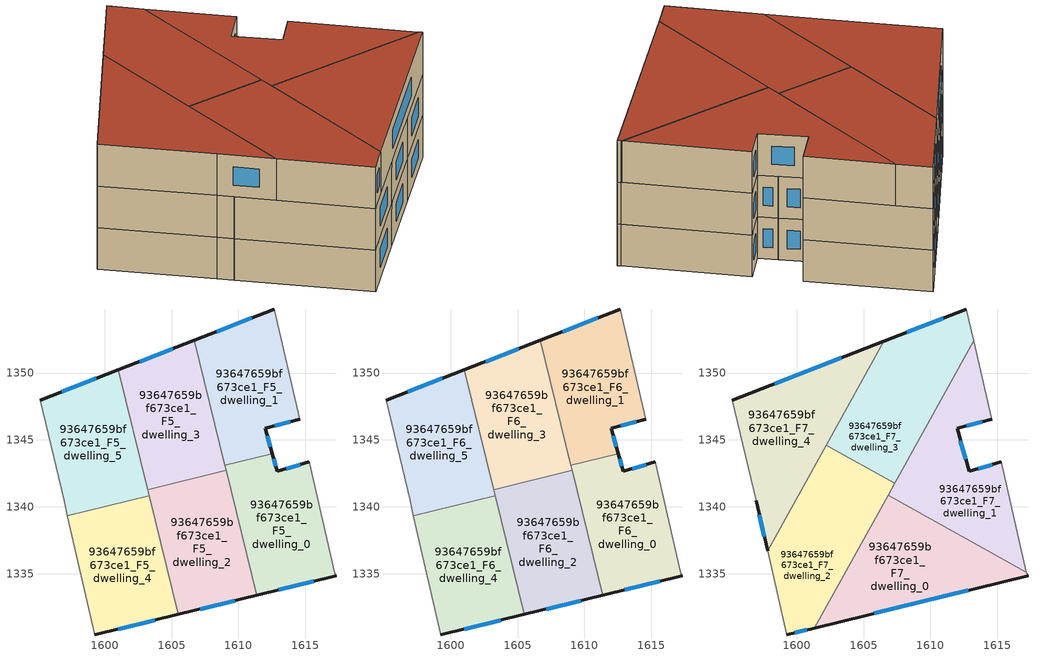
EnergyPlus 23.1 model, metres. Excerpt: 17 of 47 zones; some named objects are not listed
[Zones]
93647659bf673ce1_F5_dwelling_0
 floor to 93647659bf673ce1_F4_dwelling_0 (EU_floor_Construction): 1615.29,1343.35 1617.19,1335.05 1617.28,1334.85 1611.36,1333.4 1608.98,1343.11 1612.51,1343.97 1612.88,1342.65 z15
 wall outside (EU_wall_Construction): 1611.36,1333.4 1617.28,1334.85 / 1615.29,1343.35 1612.88,1342.65 1612.51,1343.97 z15:18
 wall adiabatic (EU_wall_Construction): 1617.28,1334.85 1617.19,1335.05 1615.29,1343.35 z15:18
 wall to 93647659bf673ce1_F5_dwelling_1 (EU_wall_Construction): 1612.51,1343.97 1608.98,1343.11 z15:18
 wall to 93647659bf673ce1_F5_dwelling_2 (EU_wall_Construction): 1609.07,1342.73 1611.36,1333.4 z15:18
 wall to 93647659bf673ce1_F5_dwelling_3 (EU_wall_Construction): 1608.98,1343.11 1609.07,1342.73 z15:18
 window (EU_Window_Construction): 1613.02,1333.81 1615.62,1334.44 / 1612.78,1343.02 1612.62,1343.6 / 1614.61,1343.16 1613.56,1342.85 z15.84:17.16
93647659bf673ce1_F5_dwelling_1
 floor to 93647659bf673ce1_F4_dwelling_1 (EU_floor_Construction): 1612.69,1354.76 1614.59,1346.55 1611.98,1345.86 1612.51,1343.97 1608.98,1343.11 1606.69,1352.44 z15
 wall outside (EU_wall_Construction): 1612.69,1354.76 1606.69,1352.44 / 1612.51,1343.97 1611.98,1345.86 1614.59,1346.55 z15:18
 wall adiabatic (EU_wall_Construction): 1614.59,1346.55 1612.69,1354.76 z15:18
 wall to 93647659bf673ce1_F5_dwelling_3 (EU_wall_Construction): 1606.69,1352.44 1608.98,1343.11 z15:18
 window (EU_Window_Construction): 1611.01,1354.11 1608.37,1353.09 / 1612.71,1346.05 1613.86,1346.36 / 1612.36,1344.5 1612.13,1345.33 z15.84:17.16
93647659bf673ce1_F5_dwelling_2
 floor to 93647659bf673ce1_F4_dwelling_2 (EU_floor_Construction): 1609.07,1342.73 1611.36,1333.4 1605.5,1331.97 1603.21,1341.29 z15
 wall outside (EU_wall_Construction): 1605.5,1331.97 1611.36,1333.4 z15:18
 wall to 93647659bf673ce1_F5_dwelling_3 (EU_wall_Construction): 1609.07,1342.73 1603.21,1341.29 z15:18
 wall to 93647659bf673ce1_F5_dwelling_4 (EU_wall_Construction): 1603.33,1340.83 1605.5,1331.97 z15:18
 wall to 93647659bf673ce1_F5_dwelling_5 (EU_wall_Construction): 1603.22,1341.29 1603.33,1340.83 z15:18
 window (EU_Window_Construction): 1607.14,1332.37 1609.72,1333 z15.84:17.16
93647659bf673ce1_F5_dwelling_3
 floor to 93647659bf673ce1_F4_dwelling_3 (EU_floor_Construction): 1606.69,1352.44 1609.07,1342.73 1603.21,1341.29 1601.02,1350.23 z15
 wall outside (EU_wall_Construction): 1606.69,1352.44 1601.02,1350.23 z15:18
 wall to 93647659bf673ce1_F5_dwelling_5 (EU_wall_Construction): 1601.02,1350.23 1603.21,1341.29 z15:18
 window (EU_Window_Construction): 1605.11,1351.82 1602.61,1350.85 z15.84:17.16
93647659bf673ce1_F5_dwelling_4
 floor to 93647659bf673ce1_F4_dwelling_4 (EU_floor_Construction): 1603.33,1340.83 1605.5,1331.97 1599.27,1330.45 1597.23,1339.34 z15
 wall outside (EU_wall_Construction): 1599.27,1330.45 1605.5,1331.97 z15:18
 wall adiabatic (EU_wall_Construction): 1597.23,1339.34 1599.27,1330.45 z15:18
 wall to 93647659bf673ce1_F5_dwelling_5 (EU_wall_Construction): 1603.33,1340.83 1597.23,1339.34 z15:18
 window (EU_Window_Construction): 1601.02,1330.87 1603.75,1331.54 z15.84:17.16
93647659bf673ce1_F5_dwelling_5
 floor to 93647659bf673ce1_F4_dwelling_5 (EU_floor_Construction): 1601.02,1350.23 1603.33,1340.83 1597.23,1339.34 1596.97,1340.46 1595.17,1347.96 z15
 wall outside (EU_wall_Construction): 1601.02,1350.23 1595.17,1347.96 z15:18
 wall adiabatic (EU_wall_Construction): 1595.17,1347.96 1596.97,1340.46 1597.23,1339.34 z15:18
 window (EU_Window_Construction): 1599.38,1349.6 1596.81,1348.6 z15.84:17.16
93647659bf673ce1_F6_dwelling_0
 floor to 93647659bf673ce1_F5_dwelling_0 (EU_floor_Construction): 1615.29,1343.35 1617.19,1335.05 1617.28,1334.85 1611.36,1333.4 1608.98,1343.11 1612.51,1343.97 1612.88,1342.65 z18
 wall outside (EU_wall_Construction): 1611.36,1333.4 1617.28,1334.85 / 1615.29,1343.35 1612.88,1342.65 1612.51,1343.97 z18:21
 wall adiabatic (EU_wall_Construction): 1617.28,1334.85 1617.19,1335.05 1615.29,1343.35 z18:21
 wall to 93647659bf673ce1_F6_dwelling_1 (EU_wall_Construction): 1612.51,1343.97 1608.98,1343.11 z18:21
 wall to 93647659bf673ce1_F6_dwelling_2 (EU_wall_Construction): 1609.07,1342.73 1611.36,1333.4 z18:21
 wall to 93647659bf673ce1_F6_dwelling_3 (EU_wall_Construction): 1608.98,1343.11 1609.07,1342.73 z18:21
 window (EU_Window_Construction): 1613.02,1333.81 1615.62,1334.44 / 1612.78,1343.02 1612.62,1343.6 / 1614.61,1343.16 1613.56,1342.85 z18.84:20.16
93647659bf673ce1_F6_dwelling_1
 floor to 93647659bf673ce1_F5_dwelling_1 (EU_floor_Construction): 1612.69,1354.76 1614.59,1346.55 1611.98,1345.86 1612.51,1343.97 1608.98,1343.11 1606.69,1352.44 z18
 wall outside (EU_wall_Construction): 1612.69,1354.76 1606.69,1352.44 / 1612.51,1343.97 1611.98,1345.86 1614.59,1346.55 z18:21
 wall adiabatic (EU_wall_Construction): 1614.59,1346.55 1612.69,1354.76 z18:21
 wall to 93647659bf673ce1_F6_dwelling_3 (EU_wall_Construction): 1606.69,1352.44 1608.98,1343.11 z18:21
 window (EU_Window_Construction): 1611.01,1354.11 1608.37,1353.09 / 1612.71,1346.05 1613.86,1346.36 / 1612.36,1344.5 1612.13,1345.33 z18.84:20.16
93647659bf673ce1_F6_dwelling_2
 floor to 93647659bf673ce1_F5_dwelling_2 (EU_floor_Construction): 1609.07,1342.73 1611.36,1333.4 1605.5,1331.97 1603.21,1341.29 z18
 wall outside (EU_wall_Construction): 1605.5,1331.97 1611.36,1333.4 z18:21
 wall to 93647659bf673ce1_F6_dwelling_3 (EU_wall_Construction): 1609.07,1342.73 1603.21,1341.29 z18:21
 wall to 93647659bf673ce1_F6_dwelling_4 (EU_wall_Construction): 1603.33,1340.83 1605.5,1331.97 z18:21
 wall to 93647659bf673ce1_F6_dwelling_5 (EU_wall_Construction): 1603.22,1341.29 1603.33,1340.83 z18:21
 window (EU_Window_Construction): 1607.14,1332.37 1609.72,1333 z18.84:20.16
93647659bf673ce1_F6_dwelling_3
 floor to 93647659bf673ce1_F5_dwelling_3 (EU_floor_Construction): 1606.69,1352.44 1609.07,1342.73 1603.21,1341.29 1601.02,1350.23 z18
 wall outside (EU_wall_Construction): 1606.69,1352.44 1601.02,1350.23 z18:21
 wall to 93647659bf673ce1_F6_dwelling_5 (EU_wall_Construction): 1601.02,1350.23 1603.21,1341.29 z18:21
 window (EU_Window_Construction): 1605.11,1351.82 1602.61,1350.85 z18.84:20.16
93647659bf673ce1_F6_dwelling_4
 floor to 93647659bf673ce1_F5_dwelling_4 (EU_floor_Construction): 1603.33,1340.83 1605.5,1331.97 1599.27,1330.45 1597.23,1339.34 z18
 wall outside (EU_wall_Construction): 1599.27,1330.45 1605.5,1331.97 z18:21
 wall adiabatic (EU_wall_Construction): 1597.23,1339.34 1599.27,1330.45 z18:21
 wall to 93647659bf673ce1_F6_dwelling_5 (EU_wall_Construction): 1603.33,1340.83 1597.23,1339.34 z18:21
 window (EU_Window_Construction): 1601.02,1330.87 1603.75,1331.54 z18.84:20.16
93647659bf673ce1_F6_dwelling_5
 floor to 93647659bf673ce1_F5_dwelling_5 (EU_floor_Construction): 1601.02,1350.23 1603.33,1340.83 1597.23,1339.34 1596.97,1340.46 1595.17,1347.96 z18
 wall outside (EU_wall_Construction): 1601.02,1350.23 1595.17,1347.96 z18:21
 wall adiabatic (EU_wall_Construction): 1595.17,1347.96 1596.97,1340.46 1597.23,1339.34 z18:21
 window (EU_Window_Construction): 1599.38,1349.6 1596.81,1348.6 z18.84:20.16
93647659bf673ce1_F7_dwelling_0
 floor to 93647659bf673ce1_F6_dwelling_2 (EU_floor_Construction): 1609.95,1339.13 1611.36,1333.4 1605.5,1331.97 1604.39,1336.48 1606.83,1340.86 z21
 floor to 93647659bf673ce1_F6_dwelling_0 (EU_floor_Construction): 1617.17,1335.12 1617.19,1335.05 1617.28,1334.85 1611.36,1333.4 1609.95,1339.13 z21
 floor to 93647659bf673ce1_F6_dwelling_4 (EU_floor_Construction): 1604.39,1336.48 1605.5,1331.97 1601.32,1330.95 z21
 wall outside (EU_wall_Construction): 1601.32,1330.95 1617.28,1334.85 z21:24
 wall to 93647659bf673ce1_F7_dwelling_1 (EU_wall_Construction): 1617.17,1335.12 1606.83,1340.86 z21:24
 wall adiabatic (EU_wall_Construction): 1617.28,1334.85 1617.19,1335.05 1617.17,1335.12 z21:24
 wall to 93647659bf673ce1_F7_dwelling_2 (EU_wall_Construction): 1606.83,1340.86 1601.32,1330.95 z21:24
 window (EU_Window_Construction): 1605.8,1332.04 1612.81,1333.76 z21.84:23.16
 roof outside (EU_roof_Construction): 1617.28,1334.85 1617.19,1335.05 1617.17,1335.12 1606.83,1340.86 1601.32,1330.95 z24
93647659bf673ce1_F7_dwelling_1
 floor to 93647659bf673ce1_F6_dwelling_0 (EU_floor_Construction): 1615.29,1343.35 1617.17,1335.12 1609.95,1339.13 1608.98,1343.11 1612.51,1343.97 1612.88,1342.65 z21
 floor to 93647659bf673ce1_F6_dwelling_1 (EU_floor_Construction): 1613.23,1352.4 1614.59,1346.55 1611.98,1345.86 1612.51,1343.97 1608.98,1343.11 1608.7,1344.24 z21
 floor to 93647659bf673ce1_F6_dwelling_3 (EU_floor_Construction): 1608.7,1344.24 1609.07,1342.73 1607.67,1342.38 z21
 floor to 93647659bf673ce1_F6_dwelling_2 (EU_floor_Construction): 1609.07,1342.73 1609.95,1339.13 1606.83,1340.86 1607.67,1342.38 z21
 wall outside (EU_wall_Construction): 1615.29,1343.35 1612.88,1342.65 1611.98,1345.86 1614.59,1346.55 z21:24
 wall adiabatic (EU_wall_Construction): 1617.17,1335.12 1615.29,1343.35 / 1614.59,1346.55 1613.23,1352.4 z21:24
 wall to 93647659bf673ce1_F7_dwelling_3 (EU_wall_Construction): 1613.23,1352.4 1607.33,1341.77 z21:24
 wall to 93647659bf673ce1_F7_dwelling_2 (EU_wall_Construction): 1607.33,1341.77 1606.83,1340.86 z21:24
 window (EU_Window_Construction): 1614.61,1343.16 1613.56,1342.85 / 1612.71,1346.05 1613.86,1346.36 / 1612.63,1343.55 1612.24,1344.96 z21.84:23.16
 roof outside (EU_roof_Construction): 1617.17,1335.12 1615.29,1343.35 1612.88,1342.65 1611.98,1345.86 1614.59,1346.55 1613.23,1352.4 1606.83,1340.86 z24
93647659bf673ce1_F7_dwelling_2
 floor to 93647659bf673ce1_F6_dwelling_4 (EU_floor_Construction): 1603.33,1340.83 1604.39,1336.48 1601.32,1330.95 1599.27,1330.45 1597.83,1336.72 1599.61,1339.92 z21
 floor to 93647659bf673ce1_F6_dwelling_2 (EU_floor_Construction): 1607.33,1341.77 1604.39,1336.48 1603.21,1341.29 1606.67,1342.14 z21
 floor to 93647659bf673ce1_F6_dwelling_3 (EU_floor_Construction): 1606.67,1342.14 1603.21,1341.29 1602.43,1344.49 z21
 floor to 93647659bf673ce1_F6_dwelling_5 (EU_floor_Construction): 1602.43,1344.49 1603.33,1340.83 1599.61,1339.92 1602.21,1344.61 z21
 wall outside (EU_wall_Construction): 1599.27,1330.45 1601.32,1330.95 z21:24
 wall to 93647659bf673ce1_F7_dwelling_3 (EU_wall_Construction): 1607.33,1341.77 1602.21,1344.61 z21:24
 wall adiabatic (EU_wall_Construction): 1597.83,1336.72 1599.27,1330.45 z21:24
 wall to 93647659bf673ce1_F7_dwelling_4 (EU_wall_Construction): 1602.21,1344.61 1597.83,1336.72 z21:24
 window (EU_Window_Construction): 1599.85,1330.59 1600.75,1330.81 z21.84:23.16
 roof outside (EU_roof_Construction): 1601.32,1330.95 1607.33,1341.77 1602.21,1344.61 1597.83,1336.72 1599.27,1330.45 z24
93647659bf673ce1_F7_dwelling_3
 floor to 93647659bf673ce1_F6_dwelling_1 (EU_floor_Construction): 1612.69,1354.76 1613.23,1352.4 1608.7,1344.24 1606.69,1352.44 z21
 floor to 93647659bf673ce1_F6_dwelling_3 (EU_floor_Construction): 1606.69,1352.44 1608.7,1344.24 1607.67,1342.38 1606.67,1342.14 1602.43,1344.49 1602.34,1344.85 1606.52,1352.37 z21
 floor to 93647659bf673ce1_F6_dwelling_5 (EU_floor_Construction): 1602.34,1344.85 1602.43,1344.49 1602.21,1344.61 z21
 floor to 93647659bf673ce1_F6_dwelling_2 (EU_floor_Construction): 1607.67,1342.38 1607.33,1341.77 1606.67,1342.14 z21
 wall outside (EU_wall_Construction): 1612.69,1354.76 1606.52,1352.37 z21:24
 wall adiabatic (EU_wall_Construction): 1613.23,1352.4 1612.69,1354.76 z21:24
 wall to 93647659bf673ce1_F7_dwelling_4 (EU_wall_Construction): 1606.52,1352.37 1602.21,1344.61 z21:24
 window (EU_Window_Construction): 1610.96,1354.09 1608.24,1353.04 z21.84:23.16
 roof outside (EU_roof_Construction): 1607.33,1341.77 1613.23,1352.4 1612.69,1354.76 1606.52,1352.37 1602.21,1344.61 z24
93647659bf673ce1_F7_dwelling_4
 floor to 93647659bf673ce1_F6_dwelling_3 (EU_floor_Construction): 1606.52,1352.37 1602.34,1344.85 1601.02,1350.23 z21
 floor to 93647659bf673ce1_F6_dwelling_5 (EU_floor_Construction): 1601.02,1350.23 1602.34,1344.85 1599.61,1339.92 1597.23,1339.34 1596.97,1340.46 1595.17,1347.96 z21
 floor to 93647659bf673ce1_F6_dwelling_4 (EU_floor_Construction): 1599.61,1339.92 1597.83,1336.72 1597.23,1339.34 z21
 wall outside (EU_wall_Construction): 1596.97,1340.46 1597.83,1336.72 / 1606.52,1352.37 1595.17,1347.96 z21:24
 wall adiabatic (EU_wall_Construction): 1595.17,1347.96 1596.97,1340.46 z21:24
 window (EU_Window_Construction): 1597.21,1339.41 1597.59,1337.77 / 1603.34,1351.13 1598.35,1349.2 z21.84:23.16
 roof outside (EU_roof_Construction): 1597.83,1336.72 1606.52,1352.37 1595.17,1347.96 1596.97,1340.46 z24
[Building]
EU S2 Campaign: North Axis=0; Terrain=City; Solar Distribution=FullExterior
[Site:Location]
Lyon-Bron: Latitude=45.75; Longitude=5; Time Zone=1; Elevation=198
[SizingPeriod:WeatherFileDays]
AnnualSizingPeriod: Begin Month=1; Begin Day of Month=1; End Month=12; End Day of Month=31; Day of Week for Start Day=Monday; Use Weather File Daylight Saving Period=No; Use Weather File Rain and Snow Indicators=No
[MATERIAL]
EU_InternalMass_Material: Roughness=MediumRough; Thickness=0.1; Conductivity=1; Density=1800; Specific Heat=900; Thermal Absorptance=0.9; Solar Absorptance=0.7; Visible Absorptance=0.7
[MATERIAL:NOMASS] Roughness=MediumRough; Thermal Absorptance=0.9; Solar Absorptance=0.7; Visible Absorptance=0.7
Name | Thermal Resistance
EU_wall_NoMass | 0.776494
EU_roof_NoMass | 0.486893
EU_floor_NoMass | 0.421597
[WINDOWMATERIAL:SIMPLEGLAZINGSYSTEM]
EU_Window_SimpleGlazing: UFactor=4.24961; Solar Heat Gain Coefficient=0.83; Visible Transmittance=0.83
[CONSTRUCTION]
EU_wall_Construction: EU_wall_NoMass
EU_roof_Construction: EU_roof_NoMass
EU_floor_Construction: EU_floor_NoMass
EU_Window_Construction: EU_Window_SimpleGlazing
EU_InternalMass_Construction: EU_InternalMass_Material
[ZONE] Type=1; Multiplier=1; Ceiling Height=autocalculate; Floor Area=autocalculate; Part of Total Floor Area=Yes
Name | Volume
93647659bf673ce1_F5_dwelling_0; 93647659bf673ce1_F6_dwelling_0 | 173.734
93647659bf673ce1_F7_dwelling_0 | 208.45
93647659bf673ce1_F5_dwelling_1; 93647659bf673ce1_F6_dwelling_1 | 173.74
93647659bf673ce1_F7_dwelling_1 | 208.473
93647659bf673ce1_F5_dwelling_2; 93647659bf673ce1_F6_dwelling_2 | 173.711
93647659bf673ce1_F7_dwelling_2; 93647659bf673ce1_F7_dwelling_4 | 208.453
93647659bf673ce1_F5_dwelling_3; 93647659bf673ce1_F6_dwelling_3 | 173.722
93647659bf673ce1_F7_dwelling_3 | 208.479
93647659bf673ce1_F5_dwelling_4; 93647659bf673ce1_F6_dwelling_4 | 173.726
93647659bf673ce1_F5_dwelling_5; 93647659bf673ce1_F6_dwelling_5 | 173.715
[INTERNALMASS] Construction=EU_InternalMass_Construction
Name | Zone or ZoneList | Surface Area
93647659bf673ce1_F5_dwelling_0_EU_InternalMass | 93647659bf673ce1_F5_dwelling_0 | 57.9111
93647659bf673ce1_F5_dwelling_1_EU_InternalMass | 93647659bf673ce1_F5_dwelling_1 | 57.9135
93647659bf673ce1_F5_dwelling_2_EU_InternalMass | 93647659bf673ce1_F5_dwelling_2 | 57.9042
93647659bf673ce1_F5_dwelling_3_EU_InternalMass | 93647659bf673ce1_F5_dwelling_3 | 57.9075
93647659bf673ce1_F5_dwelling_4_EU_InternalMass | 93647659bf673ce1_F5_dwelling_4 | 57.9086
93647659bf673ce1_F5_dwelling_5_EU_InternalMass | 93647659bf673ce1_F5_dwelling_5 | 57.9048
93647659bf673ce1_F6_dwelling_0_EU_InternalMass | 93647659bf673ce1_F6_dwelling_0 | 57.9111
93647659bf673ce1_F6_dwelling_1_EU_InternalMass | 93647659bf673ce1_F6_dwelling_1 | 57.9135
93647659bf673ce1_F6_dwelling_2_EU_InternalMass | 93647659bf673ce1_F6_dwelling_2 | 57.9042
93647659bf673ce1_F6_dwelling_3_EU_InternalMass | 93647659bf673ce1_F6_dwelling_3 | 57.9075
93647659bf673ce1_F6_dwelling_4_EU_InternalMass | 93647659bf673ce1_F6_dwelling_4 | 57.9086
93647659bf673ce1_F6_dwelling_5_EU_InternalMass | 93647659bf673ce1_F6_dwelling_5 | 57.9048
93647659bf673ce1_F7_dwelling_0_EU_InternalMass | 93647659bf673ce1_F7_dwelling_0 | 69.4881
93647659bf673ce1_F7_dwelling_1_EU_InternalMass | 93647659bf673ce1_F7_dwelling_1 | 69.4915
93647659bf673ce1_F7_dwelling_2_EU_InternalMass | 93647659bf673ce1_F7_dwelling_2 | 69.4843
93647659bf673ce1_F7_dwelling_3_EU_InternalMass | 93647659bf673ce1_F7_dwelling_3 | 69.4938
93647659bf673ce1_F7_dwelling_4_EU_InternalMass | 93647659bf673ce1_F7_dwelling_4 | 69.4844
[OTHEREQUIPMENT] Fuel Type=Electricity; Design Level Calculation Method=Watts/Area; Power per Zone Floor Area=1; Fraction Latent=0; Fraction Radiant=0; Fraction Lost=0; Carbon Dioxide Generation Rate=0; EndUse Subcategory=EU_Step8_InternalGains
Name | Zone or ZoneList or Space or SpaceList | Schedule
EU_Step8_InternalGain_93647659bf673ce1_F5_dwelling_0_f000 | 93647659bf673ce1_F5_dwelling_0 | EU_Step8_GainSchedule_93647659bf673ce1_F5_dwelling_0_f000
EU_Step8_InternalGain_93647659bf673ce1_F5_dwelling_1_f000 | 93647659bf673ce1_F5_dwelling_1 | EU_Step8_GainSchedule_93647659bf673ce1_F5_dwelling_1_f000
EU_Step8_InternalGain_93647659bf673ce1_F5_dwelling_2_f000 | 93647659bf673ce1_F5_dwelling_2 | EU_Step8_GainSchedule_93647659bf673ce1_F5_dwelling_2_f000
EU_Step8_InternalGain_93647659bf673ce1_F5_dwelling_3_f000 | 93647659bf673ce1_F5_dwelling_3 | EU_Step8_GainSchedule_93647659bf673ce1_F5_dwelling_3_f000
EU_Step8_InternalGain_93647659bf673ce1_F5_dwelling_4_f000 | 93647659bf673ce1_F5_dwelling_4 | EU_Step8_GainSchedule_93647659bf673ce1_F5_dwelling_4_f000
EU_Step8_InternalGain_93647659bf673ce1_F5_dwelling_5_f000 | 93647659bf673ce1_F5_dwelling_5 | EU_Step8_GainSchedule_93647659bf673ce1_F5_dwelling_5_f000
EU_Step8_InternalGain_93647659bf673ce1_F6_dwelling_0_f000 | 93647659bf673ce1_F6_dwelling_0 | EU_Step8_GainSchedule_93647659bf673ce1_F6_dwelling_0_f000
EU_Step8_InternalGain_93647659bf673ce1_F6_dwelling_1_f000 | 93647659bf673ce1_F6_dwelling_1 | EU_Step8_GainSchedule_93647659bf673ce1_F6_dwelling_1_f000
EU_Step8_InternalGain_93647659bf673ce1_F6_dwelling_2_f000 | 93647659bf673ce1_F6_dwelling_2 | EU_Step8_GainSchedule_93647659bf673ce1_F6_dwelling_2_f000
EU_Step8_InternalGain_93647659bf673ce1_F6_dwelling_3_f000 | 93647659bf673ce1_F6_dwelling_3 | EU_Step8_GainSchedule_93647659bf673ce1_F6_dwelling_3_f000
EU_Step8_InternalGain_93647659bf673ce1_F6_dwelling_4_f000 | 93647659bf673ce1_F6_dwelling_4 | EU_Step8_GainSchedule_93647659bf673ce1_F6_dwelling_4_f000
EU_Step8_InternalGain_93647659bf673ce1_F6_dwelling_5_f000 | 93647659bf673ce1_F6_dwelling_5 | EU_Step8_GainSchedule_93647659bf673ce1_F6_dwelling_5_f000
EU_Step8_InternalGain_93647659bf673ce1_F7_dwelling_0_f000 | 93647659bf673ce1_F7_dwelling_0 | EU_Step8_GainSchedule_93647659bf673ce1_F7_dwelling_0_f000
EU_Step8_InternalGain_93647659bf673ce1_F7_dwelling_1_f000 | 93647659bf673ce1_F7_dwelling_1 | EU_Step8_GainSchedule_93647659bf673ce1_F7_dwelling_1_f000
EU_Step8_InternalGain_93647659bf673ce1_F7_dwelling_2_f000 | 93647659bf673ce1_F7_dwelling_2 | EU_Step8_GainSchedule_93647659bf673ce1_F7_dwelling_2_f000
EU_Step8_InternalGain_93647659bf673ce1_F7_dwelling_3_f000 | 93647659bf673ce1_F7_dwelling_3 | EU_Step8_GainSchedule_93647659bf673ce1_F7_dwelling_3_f000
EU_Step8_InternalGain_93647659bf673ce1_F7_dwelling_4_f000 | 93647659bf673ce1_F7_dwelling_4 | EU_Step8_GainSchedule_93647659bf673ce1_F7_dwelling_4_f000
[ZONEVENTILATION:DESIGNFLOWRATE] Schedule=EU_AlwaysOn; Design Flow Rate Calculation Method=AirChanges/Hour; Air Changes per Hour=0.693814; Ventilation Type=Natural; Fan Pressure Rise=0; Fan Total Efficiency=1; Constant Term Coefficient=1; Temperature Term Coefficient=0; Velocity Term Coefficient=0; Velocity Squared Term Coefficient=0; Minimum Indoor Temperature=-100; Maximum Indoor Temperature=100; Delta Temperature=-100; Minimum Outdoor Temperature=-100; Maximum Outdoor Temperature=100; Maximum Wind Speed=40
Name | Zone or ZoneList or Space or SpaceList
EU_ConstantAir_93647659bf673ce1_F5_dwelling_0 | 93647659bf673ce1_F5_dwelling_0
EU_ConstantAir_93647659bf673ce1_F5_dwelling_1 | 93647659bf673ce1_F5_dwelling_1
EU_ConstantAir_93647659bf673ce1_F5_dwelling_2 | 93647659bf673ce1_F5_dwelling_2
EU_ConstantAir_93647659bf673ce1_F5_dwelling_3 | 93647659bf673ce1_F5_dwelling_3
EU_ConstantAir_93647659bf673ce1_F5_dwelling_4 | 93647659bf673ce1_F5_dwelling_4
EU_ConstantAir_93647659bf673ce1_F5_dwelling_5 | 93647659bf673ce1_F5_dwelling_5
EU_ConstantAir_93647659bf673ce1_F6_dwelling_0 | 93647659bf673ce1_F6_dwelling_0
EU_ConstantAir_93647659bf673ce1_F6_dwelling_1 | 93647659bf673ce1_F6_dwelling_1
EU_ConstantAir_93647659bf673ce1_F6_dwelling_2 | 93647659bf673ce1_F6_dwelling_2
EU_ConstantAir_93647659bf673ce1_F6_dwelling_3 | 93647659bf673ce1_F6_dwelling_3
EU_ConstantAir_93647659bf673ce1_F6_dwelling_4 | 93647659bf673ce1_F6_dwelling_4
EU_ConstantAir_93647659bf673ce1_F6_dwelling_5 | 93647659bf673ce1_F6_dwelling_5
EU_ConstantAir_93647659bf673ce1_F7_dwelling_0 | 93647659bf673ce1_F7_dwelling_0
EU_ConstantAir_93647659bf673ce1_F7_dwelling_1 | 93647659bf673ce1_F7_dwelling_1
EU_ConstantAir_93647659bf673ce1_F7_dwelling_2 | 93647659bf673ce1_F7_dwelling_2
EU_ConstantAir_93647659bf673ce1_F7_dwelling_3 | 93647659bf673ce1_F7_dwelling_3
EU_ConstantAir_93647659bf673ce1_F7_dwelling_4 | 93647659bf673ce1_F7_dwelling_4
[HVACTEMPLATE:ZONE:IDEALLOADSAIRSYSTEM] System Availability Schedule=EU_AlwaysOn; Maximum Heating Supply Air Temperature=50; Minimum Cooling Supply Air Temperature=13; Maximum Heating Supply Air Humidity Ratio=0.0156; Minimum Cooling Supply Air Humidity Ratio=0.0077; Heating Limit=NoLimit; Cooling Limit=NoLimit; Heating Availability Schedule=EU_AlwaysOn; Cooling Availability Schedule=EU_CoolingOff; Dehumidification Control Type=ConstantSensibleHeatRatio; Cooling Sensible Heat Ratio=0.7; Dehumidification Setpoint=60; Humidification Control Type=None; Humidification Setpoint=30; Outdoor Air Method=None; Outdoor Air Flow Rate per Person=0.00944; Outdoor Air Flow Rate per Zone Floor Area=0; Outdoor Air Flow Rate per Zone=0; Demand Controlled Ventilation Type=None; Outdoor Air Economizer Type=NoEconomizer; Heat Recovery Type=None; Sensible Heat Recovery Effectiveness=0.7; Latent Heat Recovery Effectiveness=0.65
Name | Template Thermostat
93647659bf673ce1_F5_dwelling_0 | EU_HeatOnly_93647659bf673ce1_F5_dwelling_0
93647659bf673ce1_F5_dwelling_1 | EU_HeatOnly_93647659bf673ce1_F5_dwelling_1
93647659bf673ce1_F5_dwelling_2 | EU_HeatOnly_93647659bf673ce1_F5_dwelling_2
93647659bf673ce1_F5_dwelling_3 | EU_HeatOnly_93647659bf673ce1_F5_dwelling_3
93647659bf673ce1_F5_dwelling_4 | EU_HeatOnly_93647659bf673ce1_F5_dwelling_4
93647659bf673ce1_F5_dwelling_5 | EU_HeatOnly_93647659bf673ce1_F5_dwelling_5
93647659bf673ce1_F6_dwelling_0 | EU_HeatOnly_93647659bf673ce1_F6_dwelling_0
93647659bf673ce1_F6_dwelling_1 | EU_HeatOnly_93647659bf673ce1_F6_dwelling_1
93647659bf673ce1_F6_dwelling_2 | EU_HeatOnly_93647659bf673ce1_F6_dwelling_2
93647659bf673ce1_F6_dwelling_3 | EU_HeatOnly_93647659bf673ce1_F6_dwelling_3
93647659bf673ce1_F6_dwelling_4 | EU_HeatOnly_93647659bf673ce1_F6_dwelling_4
93647659bf673ce1_F6_dwelling_5 | EU_HeatOnly_93647659bf673ce1_F6_dwelling_5
93647659bf673ce1_F7_dwelling_0 | EU_HeatOnly_93647659bf673ce1_F7_dwelling_0
93647659bf673ce1_F7_dwelling_1 | EU_HeatOnly_93647659bf673ce1_F7_dwelling_1
93647659bf673ce1_F7_dwelling_2 | EU_HeatOnly_93647659bf673ce1_F7_dwelling_2
93647659bf673ce1_F7_dwelling_3 | EU_HeatOnly_93647659bf673ce1_F7_dwelling_3
93647659bf673ce1_F7_dwelling_4 | EU_HeatOnly_93647659bf673ce1_F7_dwelling_4
[SIZING:ZONE] Zone Cooling Design Supply Air Temperature Input Method=SupplyAirTemperature; Zone Cooling Design Supply Air Temperature=13; Zone Heating Design Supply Air Temperature Input Method=SupplyAirTemperature; Zone Heating Design Supply Air Temperature=50; Zone Cooling Design Supply Air Humidity Ratio=0.008; Zone Heating Design Supply Air Humidity Ratio=0.008; Cooling Design Air Flow Method=DesignDay; Cooling Design Air Flow Rate=0; Cooling Minimum Air Flow per Zone Floor Area=0.000762; Cooling Minimum Air Flow=0; Cooling Minimum Air Flow Fraction=0.2; Heating Design Air Flow Method=DesignDay; Heating Design Air Flow Rate=0; Heating Maximum Air Flow per Zone Floor Area=0.002032; Heating Maximum Air Flow=0.141576; Heating Maximum Air Flow Fraction=0.3; Account for Dedicated Outdoor Air System=No; Dedicated Outdoor Air System Control Strategy=NeutralSupplyAir; Dedicated Outdoor Air Low Setpoint Temperature for Design=autosize; Dedicated Outdoor Air High Setpoint Temperature for Design=autosize; Zone Load Sizing Method=Sensible Load Only No Latent Load; Zone Latent Cooling Design Supply Air Humidity Ratio Input Method=HumidityRatioDifference; Zone Cooling Design Supply Air Humidity Ratio Difference=0.005; Zone Latent Heating Design Supply Air Humidity Ratio Input Method=HumidityRatioDifference; Zone Humidification Design Supply Air Humidity Ratio Difference=0.005
93647659bf673ce1_F5_dwelling_0; 93647659bf673ce1_F5_dwelling_1; 93647659bf673ce1_F5_dwelling_2; 93647659bf673ce1_F5_dwelling_3; 93647659bf673ce1_F5_dwelling_4; 93647659bf673ce1_F5_dwelling_5; 93647659bf673ce1_F6_dwelling_0; 93647659bf673ce1_F6_dwelling_1; 93647659bf673ce1_F6_dwelling_2; 93647659bf673ce1_F6_dwelling_3; 93647659bf673ce1_F6_dwelling_4; 93647659bf673ce1_F6_dwelling_5; 93647659bf673ce1_F7_dwelling_0; 93647659bf673ce1_F7_dwelling_1; 93647659bf673ce1_F7_dwelling_2; 93647659bf673ce1_F7_dwelling_3; 93647659bf673ce1_F7_dwelling_4
[SCHEDULE:CONSTANT]
Name | Hourly Value
EU_AlwaysOn | 1
EU_CoolingOff | 0
[SCHEDULE:FILE] Column Number=1; Rows to Skip at Top=0; Number of Hours of Data=8760; Column Separator=Comma; Interpolate to Timestep=No; Minutes per Item=60; Adjust Schedule for Daylight Savings=Yes
Name | File
EU_Step8_GainSchedule_93647659bf673ce1_F5_dwelling_0_f000 | ../../schedules/93647659bf673ce1/93647659bf673ce1_F5_dwelling_0_f000_gain.csv
EU_Step8_GainSchedule_93647659bf673ce1_F5_dwelling_1_f000 | ../../schedules/93647659bf673ce1/93647659bf673ce1_F5_dwelling_1_f000_gain.csv
EU_Step8_GainSchedule_93647659bf673ce1_F5_dwelling_2_f000 | ../../schedules/93647659bf673ce1/93647659bf673ce1_F5_dwelling_2_f000_gain.csv
EU_Step8_GainSchedule_93647659bf673ce1_F5_dwelling_3_f000 | ../../schedules/93647659bf673ce1/93647659bf673ce1_F5_dwelling_3_f000_gain.csv
EU_Step8_GainSchedule_93647659bf673ce1_F5_dwelling_4_f000 | ../../schedules/93647659bf673ce1/93647659bf673ce1_F5_dwelling_4_f000_gain.csv
EU_Step8_GainSchedule_93647659bf673ce1_F5_dwelling_5_f000 | ../../schedules/93647659bf673ce1/93647659bf673ce1_F5_dwelling_5_f000_gain.csv
EU_Step8_GainSchedule_93647659bf673ce1_F6_dwelling_0_f000 | ../../schedules/93647659bf673ce1/93647659bf673ce1_F6_dwelling_0_f000_gain.csv
EU_Step8_GainSchedule_93647659bf673ce1_F6_dwelling_1_f000 | ../../schedules/93647659bf673ce1/93647659bf673ce1_F6_dwelling_1_f000_gain.csv
EU_Step8_GainSchedule_93647659bf673ce1_F6_dwelling_2_f000 | ../../schedules/93647659bf673ce1/93647659bf673ce1_F6_dwelling_2_f000_gain.csv
EU_Step8_GainSchedule_93647659bf673ce1_F6_dwelling_3_f000 | ../../schedules/93647659bf673ce1/93647659bf673ce1_F6_dwelling_3_f000_gain.csv
EU_Step8_GainSchedule_93647659bf673ce1_F6_dwelling_4_f000 | ../../schedules/93647659bf673ce1/93647659bf673ce1_F6_dwelling_4_f000_gain.csv
EU_Step8_GainSchedule_93647659bf673ce1_F6_dwelling_5_f000 | ../../schedules/93647659bf673ce1/93647659bf673ce1_F6_dwelling_5_f000_gain.csv
EU_Step8_GainSchedule_93647659bf673ce1_F7_dwelling_0_f000 | ../../schedules/93647659bf673ce1/93647659bf673ce1_F7_dwelling_0_f000_gain.csv
EU_Step8_GainSchedule_93647659bf673ce1_F7_dwelling_1_f000 | ../../schedules/93647659bf673ce1/93647659bf673ce1_F7_dwelling_1_f000_gain.csv
EU_Step8_GainSchedule_93647659bf673ce1_F7_dwelling_2_f000 | ../../schedules/93647659bf673ce1/93647659bf673ce1_F7_dwelling_2_f000_gain.csv
EU_Step8_GainSchedule_93647659bf673ce1_F7_dwelling_3_f000 | ../../schedules/93647659bf673ce1/93647659bf673ce1_F7_dwelling_3_f000_gain.csv
EU_Step8_GainSchedule_93647659bf673ce1_F7_dwelling_4_f000 | ../../schedules/93647659bf673ce1/93647659bf673ce1_F7_dwelling_4_f000_gain.csv
